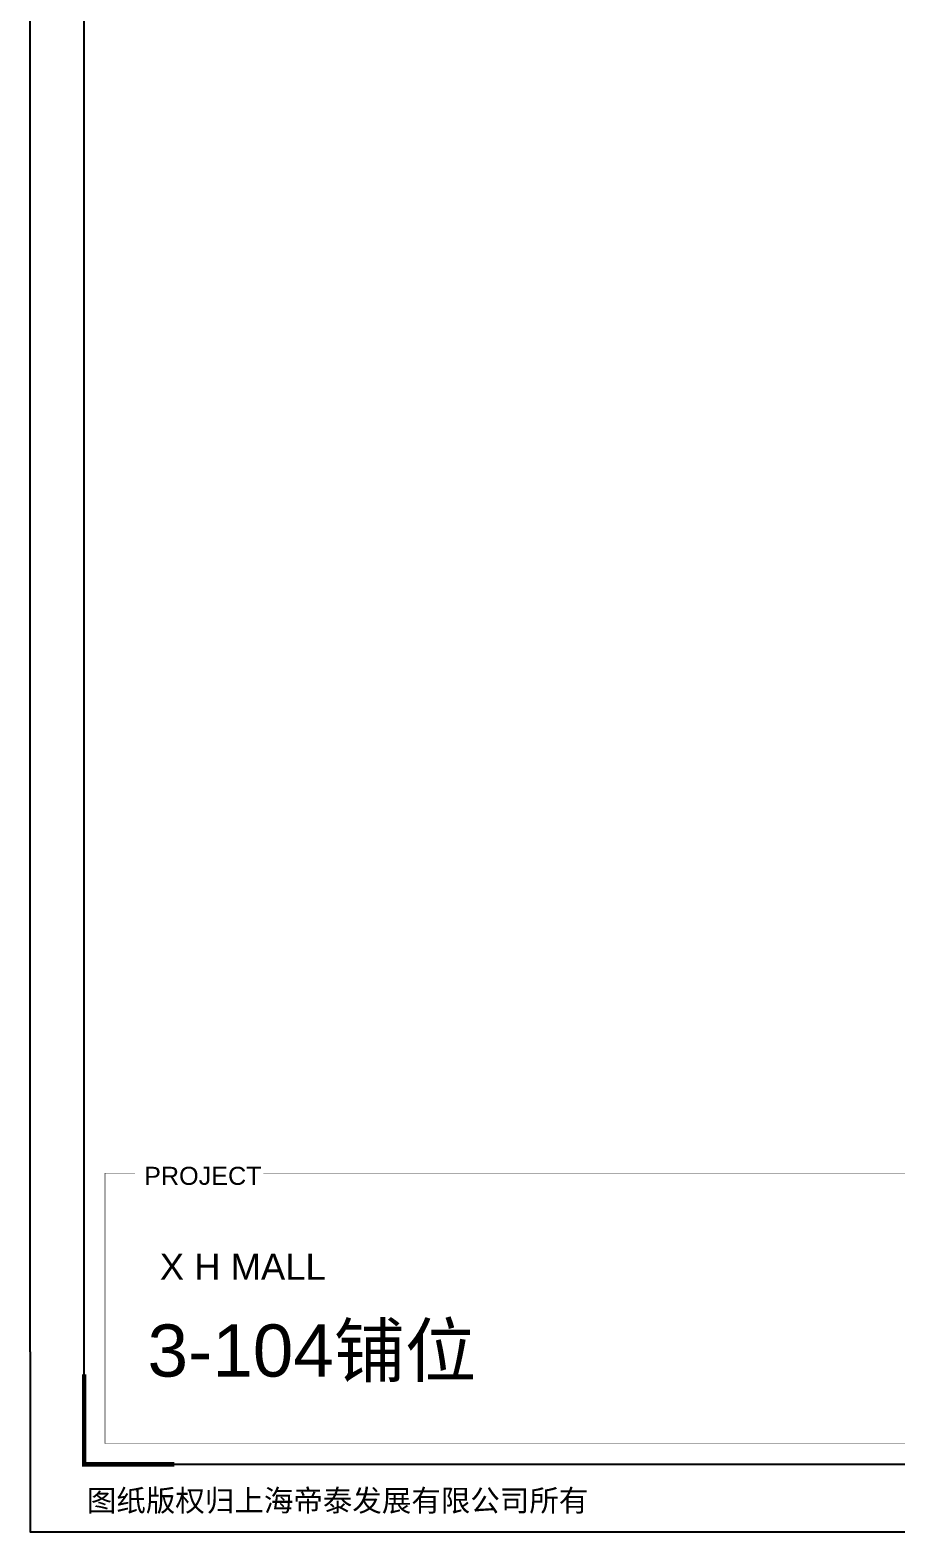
# Model space of a CAD drawing. Header units: inches. Extents: x -24810 to 18736, y -16862 to 13931.
# Drawn here: x -24810 to -14846, y -16862 to 415 of the extents above; entities that cross this region are included whole.
import ezdxf

# ---------------------------------------------------------------- set-up
doc = ezdxf.new("R2010")
doc.units = ezdxf.units.IN
doc.header["$MEASUREMENT"] = 0
doc.styles.get("Standard").update_dxf_attribs({"font": 'arial.ttf'})

msp = doc.modelspace()

# ---------------------------------------------------------------- linework, layer by layer
for points in [[(-24809.8, -14788.3), (-24809.8, 13931), (16662.2, 13931)], [(-24809.8, -14788.3), (-24809.8, -16861.9), (16662.2, -16861.9)]]:
    msp.add_lwpolyline(points)
msp.add_lwpolyline([(-24187.7, 13153.4), (18113.8, 13153.4), (18113.8, -16084.3), (-24187.7, -16084.3)], close=True)
for points, const_width in [([(-22125.2, -12734.6), (-13975.5, -12734.6), (-13975.5, -15844.3), (-23947.7, -15844.3), (-23947.7, -12734.6), (-23600.1, -12734.6)], 5.18), ([(-24187.7, -15047.5), (-24187.7, -16084.3), (-23150.9, -16084.3)], 51.8)]:
    msp.add_lwpolyline(points, dxfattribs=dict(const_width=const_width))

# ---------------------------------------------------------------- texts
for s, height, p in [('PROJECT', 207.36, (-23497.1, -12868.8)), ('图纸版权归上海帝泰发展有限公司所有', 248.832, (-24155.9, -16624.6))]:
    msp.add_text(s, height=height).set_placement(p)
at = {"insert": (-23316.9, -13661.3), "char_height": 300, "attachment_point": 1}
msp.add_mtext_dynamic_manual_height_columns('X H MALL', width=8169.699, gutter_width=1.2, heights=[0], dxfattribs=at)
msp.add_attdef('3-104铺位', (-23457.4, -15074.9), '###############', height=600)

doc.saveas('drawing.dxf')
